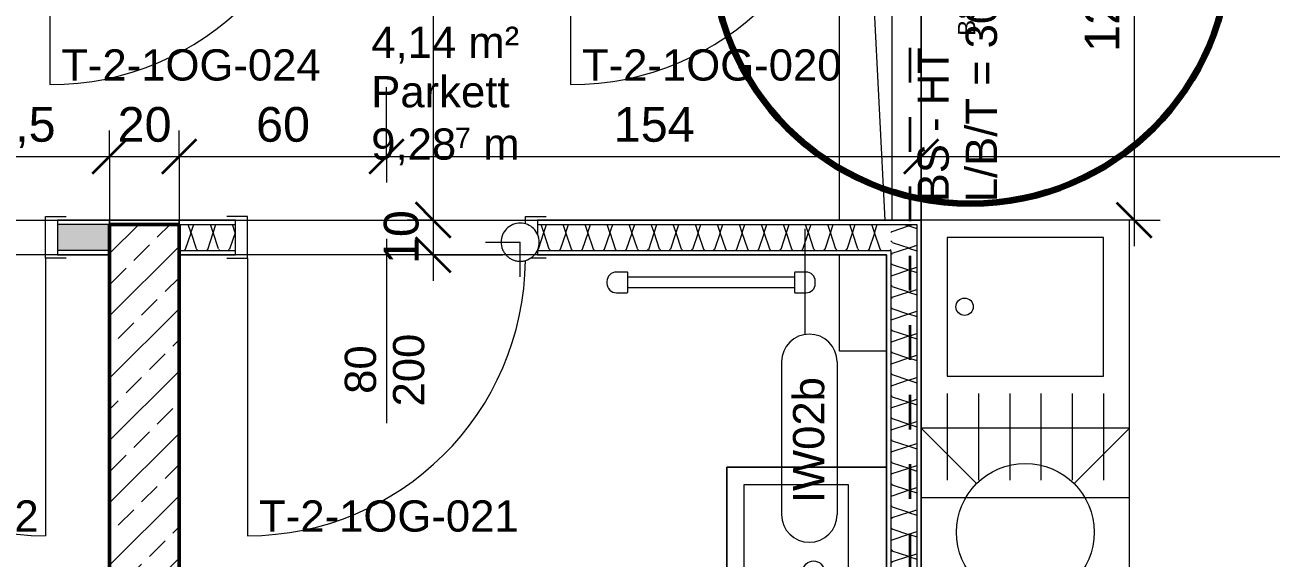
# Model space of a CAD drawing. Header units: metres. Extents: x -67.4 to -27.2, y 43.9 to 89.6.
# Drawn here: x -49.525 to -45.936, y 50.599 to 52.136 of the extents above; entities that cross this region are included whole.
import ezdxf

# ---------------------------------------------------------------- set-up
doc = ezdxf.new("R2010")
doc.units = ezdxf.units.M
for name, pattern in [('Strich Punkt', [0.015875, 0.00635, -0.004763, 0, -0.004763]), ('Strich Punkt Mittel', [0.015875, 0.00635, -0.004763, 0, -0.004763]), ('Verdeckt', [0.003, 0.002, -0.001])]:
    doc.linetypes.add(name, pattern=pattern)
for name, color, linetype, lineweight in [('A_2D', 7, 'Continuous', 13), ('A_Bemassung-50_', 4, 'Continuous', 9), ('A_Bemassung_', 4, 'Continuous', 9), ('A_Beschriftung_', 7, 'Continuous', 9), ('A_Bodenschlitz', 7, 'Continuous', 5), ('A_Decken', 8, 'Continuous', 13), ('A_Moebel', 6, 'Continuous', 13), ('A_Raeume', 7, 'Continuous', 13), ('A_Raeume_', 7, 'Continuous', 5), ('A_Raeume_Beschriftung_', 7, 'Continuous', 9), ('A_Raster_', 1, 'Continuous', 9), ('A_Sanitaer', 3, 'Continuous', 13), ('A_Tueren', 31, 'Continuous', 13), ('A_Waende', 7, 'Continuous', 13), ('M-EQPM', 50, 'Continuous', 5), ('P-PIPE', 3, 'Continuous', 5), ('P-PIPE-CNTR', 3, 'Continuous', 5), ('Text', 130, 'Continuous', 9)]:
    doc.layers.add(name, color=color, linetype=linetype, lineweight=lineweight)
doc.styles.add('Arial_10', font='arial.ttf', dxfattribs={"height": 0.05})
doc.styles.add('Arial_2', font='arial.ttf', dxfattribs={"height": 0.09})
doc.styles.add('Arial_4', font='arial.ttf', dxfattribs={"height": 0.05849})
doc.styles.add('Arial_5', font='arial.ttf', dxfattribs={"height": 0.1})
doc.dimstyles.new('WGA-Bemaßung', dxfattribs={"dimscale": 0.3048, "dimtxt": 0.102026, "dimasz": 0.328084, "dimexe": 0.246063, "dimexo": 0.0625, "dimgap": 0.04101, "dimtad": 1, "dimdec": 1, "dimlfac": 100, "dimrnd": 0.5, "dimdsep": 46, "dimtxsty": 'Arial_5', "dimblk1": 'OBLIQUE', "dimblk2": 'OBLIQUE', "dimsah": 1, "dimcen": 0.09, "dimdle": 0.246063, "dimazin": 2, "dimtfac": 1, "dimtdec": 4, "dimtix": 1, "dimtmove": 0, "dimatfit": 3, "dimfxl": 0.656168, "dimfxlon": 1, "dimtvp": 1, "dimtolj": 1, "dimtzin": 0, "dimarcsym": 2})
doc.dimstyles.new('WGA-Bemaßung_2', dxfattribs={"dimscale": 0.3048, "dimtxt": 0.102026, "dimasz": 0.328084, "dimexe": 0.246063, "dimexo": 0.0625, "dimgap": 0.04101, "dimtad": 1, "dimdec": 1, "dimlfac": 100, "dimrnd": 0.5, "dimdsep": 46, "dimtxsty": 'Arial_5', "dimblk1": 'OBLIQUE', "dimblk2": 'OBLIQUE', "dimsah": 1, "dimcen": 0.09, "dimdle": 0.246063, "dimazin": 2, "dimtfac": 1, "dimtdec": 4, "dimtix": 1, "dimtmove": 2, "dimatfit": 3, "dimfxl": 0.656168, "dimfxlon": 1, "dimtvp": 1, "dimtolj": 1, "dimtzin": 0, "dimarcsym": 2})

# ---------------------------------------------------------------- blocks, each defined once
blk = doc.blocks.new('Sani_Kueche_Zeile - Tiefe_600-6531665-263_PP_01OG_BT2')
at = {"layer": 'A_Sanitaer'}
for p, q in [((-1.2005, 0.0254), (-1.2005, -0.5746)), ((-0.8568, 0.0254), (-1.1638, 0.0254)), ((-0.5991, 0.0254), (-0.8568, 0.0254)), ((0.0009, 0.0254), (-0.5991, 0.0254)), ((0.9807, 0.0254), (0.0009, 0.0254)), ((1.7807, 0.0254), (0.9807, 0.0254)), ((1.7807, -0.5746), (1.7807, 0.0254)), ((-1.2005, -0.5746), (-0.5991, -0.5746)), ((-0.5991, -0.5746), (0.0009, -0.5746)), ((0.0009, -0.5746), (0.9807, -0.5746)), ((0.9807, -0.5746), (1.7807, -0.5746))]:
    blk.add_line(p, q, dxfattribs=at)
blk = doc.blocks.new('Sani_Waschtisch_Wandbasiert_eckig_einzel - 600 x 460-11578094-263_PP_01OG_BT2')
at = {"layer": 'A_Sanitaer', "lineweight": 5}
for p, q in [((0.4226, 0.51), (-0.1774, 0.51)), ((-0.1774, 0.51), (-0.1774, 0.05)), ((-0.1774, 0.05), (-0.1774, 0.51)), ((-0.1774, 0.51), (0.4226, 0.51)), ((0.4226, 0.05), (0.4226, 0.51)), ((0.4226, 0.51), (0.4226, 0.05)), ((-0.1274, 0.16), (-0.1274, 0.46)), ((-0.1274, 0.46), (0.3726, 0.46)), ((0.3726, 0.46), (0.3726, 0.16)), ((0.3726, 0.16), (-0.1274, 0.16))]:
    blk.add_line(p, q, dxfattribs=at)
blk.add_circle((0.1226, 0.26), 0.03, dxfattribs=at)
blk = doc.blocks.new('UZ_D1 - SL_0800x2000_Zimmertür_Stahlzarge_GK-7175508-263_PP_01OG_BT2')
at = {"layer": 'A_Tueren', "lineweight": 5}
for p, q in [((-0.4, 0.06), (-0.46, 0.06)), ((-0.4, -0.06), (-0.4, 0.06)), ((0.4, 0.06), (0.46, 0.06)), ((0.4, -0.06), (0.4, 0.06)), ((-0.46, -0.06), (-0.4, -0.06)), ((0.46, -0.06), (0.4, -0.06)), ((0.4, -0.06), (0.4, -0.86))]:
    blk.add_line(p, q, dxfattribs=at)
blk.add_arc((0.4, -0.06), 0.8, 180, 270, dxfattribs=at)
blk = doc.blocks.new('UZ_D1 - SL_0800x2000_Zimmertür_Stahlzarge_GK-V22-263_PP_01OG_BT2')
at = {"layer": 'A_Tueren', "lineweight": 5}
for p, q in [((0.4, 0.06), (0.4, 0.86)), ((-0.46, 0.06), (-0.4144, 0.06)), ((0.4, 0.06), (0.4, -0.06)), ((0.46, 0.06), (0.4, 0.06)), ((-0.4, -0.06), (-0.46, -0.06)), ((-0.4, -0.0385), (-0.4, -0.06)), ((0.4, -0.06), (0.46, -0.06))]:
    blk.add_line(p, q, dxfattribs=at)
blk.add_arc((0.4, 0.06), 0.8, 90, 179.5289, dxfattribs=at)
blk = doc.blocks.new('UZ_D1 - SL_0800x2000_Zimmertür_Stahlzarge_GK-7175609-263_PP_01OG_BT2')
at = {"layer": 'A_Tueren', "lineweight": 5}
for p, q in [((0.4, 0.06), (0.4, 0.86)), ((-0.46, 0.06), (-0.4, 0.06)), ((-0.4, 0.06), (-0.4, -0.06)), ((0.4, 0.06), (0.4, -0.06)), ((0.46, 0.06), (0.4, 0.06)), ((-0.4, -0.06), (-0.46, -0.06)), ((0.4, -0.06), (0.46, -0.06))]:
    blk.add_line(p, q, dxfattribs=at)
blk.add_arc((0.4, 0.06), 0.8, 90, 180, dxfattribs=at)
blk = doc.blocks.new('MSys_Kueche_Spuele - 80cm-5680275-263_PP_01OG_BT2')
at = {"layer": 'A_Moebel'}
for p, q in [((-1.2005, 0.0254), (-1.2005, -0.5746)), ((-1.2005, 0.0254), (-1.2005, -0.5746)), ((-0.4005, -0.5746), (-0.4005, 0.0254)), ((-0.9005, -0.0496), (-1.1505, -0.0496)), ((-0.4505, -0.0496), (-0.8505, -0.0496)), ((-0.8505, -0.0496), (-0.8505, -0.4996)), ((-0.4505, -0.4996), (-0.4505, -0.0496)), ((-0.9005, -0.1396), (-1.1505, -0.1396)), ((-0.9005, -0.2296), (-1.1505, -0.2296)), ((-0.9005, -0.3196), (-1.1505, -0.3196)), ((-0.9005, -0.4096), (-1.1505, -0.4096)), ((-0.9005, -0.4996), (-1.1505, -0.4996)), ((-0.8505, -0.4996), (-0.4505, -0.4996)), ((-1.2005, -0.5746), (-0.4005, -0.5746))]:
    blk.add_line(p, q, dxfattribs=at)
blk.add_circle((-0.6505, -0.0996), 0.025, dxfattribs=at)
blk = doc.blocks.new('MSys_Kueche_Geschirrspueler - 600-5681845-263_PP_01OG_BT2')
at = {"layer": 'A_Moebel'}
for p, q in [((-1.0409, -0.1342), (-1.2005, 0.0254)), ((-0.6005, 0.0254), (-1.2005, 0.0254)), ((-1.2005, 0.0254), (-1.2005, -0.5746)), ((-0.6005, 0.0254), (-0.7601, -0.1342)), ((-0.6005, -0.5746), (-0.6005, 0.0254)), ((-1.0409, -0.415), (-1.2005, -0.5746)), ((-0.6005, -0.5746), (-0.7601, -0.415))]:
    blk.add_line(p, q, dxfattribs=at)
blk.add_circle((-0.9005, -0.2746), 0.1985, dxfattribs=at)
blk = doc.blocks.new('Allg_BS - HKLS-10231400-263_PP_01OG_BT2')
at = {"layer": 'A_Bodenschlitz'}
for p, q in [((-1.4992, -0.1284), (-1.4992, 0.0065)), ((-1.4992, 0.0065), (-1.221, 0.0065)), ((-1.121, 0.0065), (0.4341, 0.0065)), ((0.4341, 0.0065), (0.8841, 0.0065)), ((0.8841, -0.0243), (1.5004, 0.0065)), ((0.8841, 0.0065), (1.5004, 0.0065)), ((1.5004, 0.0065), (1.5004, -0.1435)), ((0.4341, -0.0468), (0.8841, -0.0243)), ((-1.121, -0.1246), (0.0791, -0.0646)), ((0.1791, -0.0596), (0.4341, -0.0468)), ((0.0791, -0.1435), (-1.121, -0.1435)), ((0.4341, -0.1435), (0.1791, -0.1435)), ((0.8841, -0.1435), (0.4341, -0.1435)), ((1.5004, -0.1435), (0.8841, -0.1435))]:
    blk.add_line(p, q, dxfattribs=at)
blk = doc.blocks.new('HLS_Heizkörper Bad - 60x120-V100-263_PP_01OG_BT2')
at = {"layer": 'M-EQPM'}
for p, q in [((-0.242, -0.05), (-0.273, -0.05)), ((-0.24, -0.108), (-0.24, -0.052)), ((0.24, -0.065), (-0.24, -0.065)), ((0.24, -0.052), (0.24, -0.108)), ((0.273, -0.05), (0.242, -0.05)), ((-0.3, -0.077), (-0.3, -0.083)), ((-0.24, -0.095), (0.24, -0.095)), ((0.3, -0.083), (0.3, -0.077)), ((-0.273, -0.11), (-0.242, -0.11)), ((0.242, -0.11), (0.273, -0.11))]:
    blk.add_line(p, q, dxfattribs=at)
for centre, radius, start, end in [((-0.273, -0.077), 0.027, 90, 180), ((-0.242, -0.052), 0.00198, 360, 90), ((-0.242, -0.052), 0.00198, 45, 75), ((0.242, -0.052), 0.002, 90, 180), ((0.273, -0.077), 0.027, 360, 90), ((-0.273, -0.083), 0.027, 180, 270), ((0.273, -0.083), 0.027, 270, 360), ((-0.242, -0.108), 0.002, 270, 360), ((-0.242, -0.108), 0.002, 270, 360), ((0.242, -0.108), 0.00198, 180, 270), ((0.242, -0.108), 0.00198, 180, 270)]:
    blk.add_arc(centre, radius, start, end, dxfattribs=at)
blk = doc.blocks.new('BS_Tuer_PP - unten-10002439-263_PP_01OG_BT2')
at = {"layer": 'A_Beschriftung_'}
blk.add_line((0, 0.000124), (0, -0.010513), dxfattribs=at)
blk = doc.blocks.new('DIMBLOCK159-263_PP_01OG_BT2')
at = {"layer": 'A_Bemassung-50_', "lineweight": 35, "transparency": 16777216}
for p, q in [((-48.3494, 52.7738), (-48.3994, 52.8238)), ((-48.3494, 52.7738), (-48.2994, 52.7238)), ((-48.3495, 51.5737), (-48.3995, 51.6237)), ((-48.3495, 51.5737), (-48.2995, 51.5237))]:
    blk.add_line(p, q, dxfattribs=at)
at = {"layer": 'A_Bemassung-50_', "transparency": 16777216}
for p, q in [((-48.3494, 52.7738), (-48.4244, 52.7738)), ((-48.3494, 52.7738), (-48.3495, 51.5737)), ((-48.3494, 52.7738), (-48.1494, 52.7738)), ((-48.3495, 51.5737), (-48.4245, 51.5737)), ((-48.3495, 51.5737), (-48.1495, 51.5737))]:
    blk.add_line(p, q, dxfattribs=at)
at = {"layer": 'A_Bemassung-50_', "color": 0, "transparency": 16777216, "insert": (-48.4918, 52.3462), "char_height": 0.1, "width": 0.276883, "attachment_point": 1, "rotation": 90, "line_spacing_factor": 0.941778, "style": 'Arial_5'}
blk.add_mtext('120', dxfattribs=at)
blk = doc.blocks.new('_Oblique')
at = {"color": 0, "linetype": 'ByBlock', "lineweight": -2}
blk.add_line((-0.5, -0.5), (0.5, 0.5), dxfattribs=at)
blk = doc.blocks.new('DIMBLOCK160-263_PP_01OG_BT2')
at = {"layer": 'A_Bemassung-50_', "lineweight": 35, "transparency": 16777216}
for p, q in [((-48.3495, 51.5737), (-48.3995, 51.6237)), ((-48.3495, 51.5737), (-48.2995, 51.5237)), ((-48.3495, 51.4737), (-48.3995, 51.5237)), ((-48.3495, 51.4737), (-48.2995, 51.4237))]:
    blk.add_line(p, q, dxfattribs=at)
at = {"layer": 'A_Bemassung-50_', "transparency": 16777216}
for p, q in [((-48.3495, 51.5737), (-48.4245, 51.5737)), ((-48.3495, 51.5737), (-48.3495, 51.3987)), ((-48.3495, 51.5737), (-48.1495, 51.5737)), ((-48.3495, 51.4737), (-48.4245, 51.4737)), ((-48.3495, 51.4737), (-48.1495, 51.4737))]:
    blk.add_line(p, q, dxfattribs=at)
at = {"layer": 'A_Bemassung-50_', "color": 0, "transparency": 16777216, "insert": (-48.4918, 51.4468), "char_height": 0.1, "width": 0.184588, "attachment_point": 1, "rotation": 90, "line_spacing_factor": 0.941778, "style": 'Arial_5'}
blk.add_mtext('10', dxfattribs=at)
blk = doc.blocks.new('BS_Wand_Lollipop - links_unten-2026911-263_PP_01OG_BT2')
at = {"layer": 'A_Beschriftung_'}
for p, q in [((-0.00467, 0.001367), (-0.01347, 0.001367)), ((-0.003087, 0), (0.003, 0)), ((-0.00467, -0.001833), (-0.01347, -0.001833))]:
    blk.add_line(p, q, dxfattribs=at)
for centre, start, end in [((-0.01347, -0.000233), 90, 270), ((-0.00467, -0.000233), 270, 90)]:
    blk.add_arc(centre, 0.0016, start, end, dxfattribs=at)
blk = doc.blocks.new('DIMBLOCK317-263_PP_01OG_BT2')
at = {"layer": 'A_Bemassung-50_', "transparency": 16777216}
for p, q in [((-49.8665, 51.757), (-49.8665, 51.957)), ((-49.2815, 51.757), (-49.2815, 51.832)), ((-49.8665, 51.757), (-49.2815, 51.757)), ((-49.8665, 51.757), (-49.8665, 51.682)), ((-49.2815, 51.757), (-49.2815, 51.557))]:
    blk.add_line(p, q, dxfattribs=at)
at = {"layer": 'A_Bemassung-50_', "lineweight": 35, "transparency": 16777216}
for p, q in [((-49.8665, 51.757), (-49.8165, 51.807)), ((-49.2815, 51.757), (-49.2315, 51.807)), ((-49.8665, 51.757), (-49.9165, 51.707)), ((-49.2815, 51.757), (-49.3315, 51.707))]:
    blk.add_line(p, q, dxfattribs=at)
at = {"layer": 'A_Bemassung-50_', "color": 0, "transparency": 16777216, "insert": (-49.709, 51.8994), "char_height": 0.1, "width": 0.323972, "attachment_point": 1, "rotation": 359.9983, "line_spacing_factor": 0.941778, "style": 'Arial_5'}
blk.add_mtext('58,5', dxfattribs=at)
blk = doc.blocks.new('DIMBLOCK318-263_PP_01OG_BT2')
at = {"layer": 'A_Bemassung-50_', "transparency": 16777216}
for p, q in [((-49.2815, 51.757), (-49.2815, 51.832)), ((-49.0815, 51.757), (-49.0815, 51.832)), ((-49.2815, 51.757), (-49.0815, 51.757)), ((-49.2815, 51.757), (-49.2815, 51.557)), ((-49.0815, 51.757), (-49.0815, 51.557))]:
    blk.add_line(p, q, dxfattribs=at)
at = {"layer": 'A_Bemassung-50_', "lineweight": 35, "transparency": 16777216}
for p, q in [((-49.2815, 51.757), (-49.2315, 51.807)), ((-49.0815, 51.757), (-49.0315, 51.807)), ((-49.2815, 51.757), (-49.3315, 51.707)), ((-49.0815, 51.757), (-49.1315, 51.707))]:
    blk.add_line(p, q, dxfattribs=at)
at = {"layer": 'A_Bemassung-50_', "color": 0, "transparency": 16777216, "insert": (-49.2584, 51.8993), "char_height": 0.1, "width": 0.184588, "attachment_point": 1, "rotation": 359.9983, "line_spacing_factor": 0.941778, "style": 'Arial_5'}
blk.add_mtext('20', dxfattribs=at)
blk = doc.blocks.new('DIMBLOCK319-263_PP_01OG_BT2')
at = {"layer": 'A_Bemassung-50_', "transparency": 16777216}
for p, q in [((-48.484, 51.757), (-48.484, 51.957)), ((-49.0815, 51.757), (-49.0815, 51.832)), ((-49.0815, 51.757), (-48.484, 51.757)), ((-49.0815, 51.757), (-49.0815, 51.557)), ((-48.484, 51.757), (-48.484, 51.682))]:
    blk.add_line(p, q, dxfattribs=at)
at = {"layer": 'A_Bemassung-50_', "lineweight": 35, "transparency": 16777216}
for p, q in [((-49.0815, 51.757), (-49.0315, 51.807)), ((-48.484, 51.757), (-48.434, 51.807)), ((-49.0815, 51.757), (-49.1315, 51.707)), ((-48.484, 51.757), (-48.534, 51.707))]:
    blk.add_line(p, q, dxfattribs=at)
at = {"layer": 'A_Bemassung-50_', "color": 0, "transparency": 16777216, "insert": (-48.8597, 51.8993), "char_height": 0.1, "width": 0.184588, "attachment_point": 1, "rotation": 359.9983, "line_spacing_factor": 0.941778, "style": 'Arial_5'}
blk.add_mtext('60', dxfattribs=at)
blk = doc.blocks.new('DIMBLOCK320-263_PP_01OG_BT2')
at = {"layer": 'A_Bemassung-50_', "transparency": 16777216}
for p, q in [((-48.484, 51.757), (-48.484, 51.957)), ((-46.944, 51.7569), (-46.944, 51.8319)), ((-48.484, 51.757), (-46.944, 51.7569)), ((-48.484, 51.757), (-48.484, 51.682)), ((-46.944, 51.7569), (-46.944, 51.5569))]:
    blk.add_line(p, q, dxfattribs=at)
at = {"layer": 'A_Bemassung-50_', "lineweight": 35, "transparency": 16777216}
for p, q in [((-48.484, 51.757), (-48.434, 51.807)), ((-46.944, 51.7569), (-46.894, 51.8069)), ((-48.484, 51.757), (-48.534, 51.707)), ((-46.944, 51.7569), (-46.994, 51.7069))]:
    blk.add_line(p, q, dxfattribs=at)
at = {"layer": 'A_Bemassung-50_', "color": 0, "transparency": 16777216, "insert": (-47.8294, 51.8993), "char_height": 0.1, "width": 0.276883, "attachment_point": 1, "rotation": 359.9983, "line_spacing_factor": 0.941778, "style": 'Arial_5'}
blk.add_mtext('154', dxfattribs=at)
blk = doc.blocks.new('DIMBLOCK321-263_PP_01OG_BT2')
at = {"layer": 'A_Bemassung-50_', "transparency": 16777216}
for p, q in [((-40.2188, 51.7567), (-40.2188, 51.9567)), ((-46.944, 51.7569), (-46.944, 51.8319)), ((-46.944, 51.7569), (-40.1438, 51.7567)), ((-46.944, 51.7569), (-46.944, 51.5569)), ((-40.2188, 51.7567), (-40.2188, 51.6817))]:
    blk.add_line(p, q, dxfattribs=at)
at = {"layer": 'A_Bemassung-50_', "lineweight": 35, "transparency": 16777216}
for p, q in [((-46.944, 51.7569), (-46.894, 51.8069)), ((-40.2188, 51.7567), (-40.1688, 51.8067)), ((-46.944, 51.7569), (-46.994, 51.7069)), ((-40.2188, 51.7567), (-40.2688, 51.7067))]:
    blk.add_line(p, q, dxfattribs=at)
at = {"layer": 'A_Bemassung-50_', "color": 0, "transparency": 16777216, "insert": (-43.7548, 51.8992), "char_height": 0.1, "width": 0.416266, "attachment_point": 1, "rotation": 359.9983, "line_spacing_factor": 0.941778, "style": 'Arial_5'}
blk.add_mtext('672,5', dxfattribs=at)
blk = doc.blocks.new('DIMBLOCK355-263_PP_01OG_BT2')
at = {"layer": 'A_Bemassung-50_', "lineweight": 35, "transparency": 16777216}
for p, q in [((-46.3307, 52.7737), (-46.3807, 52.8237)), ((-46.3307, 52.7737), (-46.2807, 52.7237)), ((-46.3307, 51.5736), (-46.3807, 51.6236)), ((-46.3307, 51.5736), (-46.2807, 51.5236))]:
    blk.add_line(p, q, dxfattribs=at)
at = {"layer": 'A_Bemassung-50_', "transparency": 16777216}
for p, q in [((-46.3307, 52.7737), (-46.5307, 52.7737)), ((-46.3307, 52.7737), (-46.3307, 51.4986)), ((-46.3307, 52.7737), (-46.2557, 52.7737)), ((-46.3307, 51.5736), (-46.5307, 51.5736)), ((-46.3307, 51.5736), (-46.2557, 51.5736))]:
    blk.add_line(p, q, dxfattribs=at)
at = {"layer": 'A_Bemassung-50_', "color": 0, "transparency": 16777216, "insert": (-46.473, 52.0583), "char_height": 0.1, "width": 0.276883, "attachment_point": 1, "rotation": 90, "line_spacing_factor": 0.941778, "style": 'Arial_5'}
blk.add_mtext('120', dxfattribs=at)

msp = doc.modelspace()

# ---------------------------------------------------------------- hatches: boundary and pattern name
at = {"layer": 'A_Waende', "lineweight": 5}
h = msp.add_hatch(dxfattribs=at)
h.set_pattern_fill('FP_58', color=250, angle=-112.36, style=0, pattern_type=2)
h.set_pattern_definition([(224.998, (-51.63529, 51.57411), (-0.1270123, -0.2539954), [0.02245, -0.15715]), (224.998, (-51.68317, 51.46297), (-0.1270123, -0.2539954), [0.02245, -0.15715]), (224.998, (-51.698985, 51.57436), (-0.1270123, -0.2539954), [0.02245, -0.15715]), (224.998, (-51.74594, 51.46284), (-0.1270123, -0.2539954), [0.02245, -0.15715]), (251.563, (-51.65068, 51.55773), (-0.1270184, -0.5079932), [0.0502, -0.35141]), (251.563, (-51.666925, 51.51035), (-0.1270184, -0.5079932), [0.0502, -0.35141]), (251.563, (-51.714372, 51.55798), (-0.1270184, -0.5079932), [0.0502, -0.35141]), (251.563, (-51.73062, 51.5106), (-0.1270184, -0.5079932), [0.0502, -0.35141]), (314.998, (-51.65086, 51.46265), (-0.1269946, 0.2540043), [0.02245, -0.15715]), (314.998, (-51.698985, 51.57436), (-0.1269946, 0.2540043), [0.02245, -0.15715]), (314.998, (-51.71456, 51.4629), (-0.1269946, 0.2540043), [0.02245, -0.15715]), (314.998, (-51.762135, 51.5733), (-0.1269946, 0.2540043), [0.02245, -0.15715]), (288.433, (-51.666925, 51.51035), (-0.12698295, 0.5080021), [0.0502, -0.35141]), (288.433, (-51.682988, 51.558046), (-0.12698295, 0.5080021), [0.0502, -0.35141]), (288.433, (-51.73062, 51.5106), (-0.12698295, 0.5080021), [0.0502, -0.35141]), (288.433, (-51.74668, 51.558296), (-0.12698295, 0.5080021), [0.0502, -0.35141])])
h.paths.add_polyline_path([(-49.2816, 51.4862), (-49.2815, 51.4862), (-49.2816, 51.5612), (-49.4315, 51.5612), (-49.4315, 51.4862), (-49.419, 51.4862)])
h.paths.add_polyline_path([(-50.3015, 51.4862), (-50.3015, 51.5612), (-53.9889, 51.5612), (-53.9889, 51.4863), (-50.394, 51.4862)])
h = msp.add_hatch(dxfattribs=at)
h.set_pattern_fill('FP_4', color=250, style=0, pattern_type=2)
h.set_pattern_definition([(45, (0, 0), (-0.08980256, 0.08980256), []), (45, (0.0898, 0), (-0.08980256, 0.08980256), [0.0635, -0.03175])])
h.paths.add_polyline_path([(-49.2816, 48.3793), (-49.0816, 48.3938), (-49.0816, 51.5612), (-49.2815, 51.5612), (-49.2816, 48.3938)])
h = msp.add_hatch(dxfattribs=at)
h.set_pattern_fill('FP_59', color=250, angle=-112.36, style=0, pattern_type=2)
h.set_pattern_definition([(44.998, (-48.06295, 51.47354), (0.127012, 0.2539954), [0.02245, -0.15715]), (44.998, (-48.01507, 51.58468), (0.127012, 0.2539954), [0.02245, -0.15715]), (44.998, (-47.99926, 51.47329), (0.127012, 0.2539954), [0.02245, -0.15715]), (44.998, (-47.95138, 51.58443), (0.127012, 0.2539954), [0.02245, -0.15715]), (71.563, (-48.04664, 51.489538), (0.1270184, 0.5079932), [0.0502, -0.35141]), (71.563, (-48.031318, 51.5373), (0.1270184, 0.5079932), [0.0502, -0.35141]), (71.563, (-47.982945, 51.48929), (0.1270184, 0.5079932), [0.0502, -0.35141]), (71.563, (-47.967623, 51.53705), (0.1270184, 0.5079932), [0.0502, -0.35141]), (134.998, (-48.046455, 51.58462), (0.1269946, -0.254004), [0.02245, -0.15715]), (134.998, (-47.99926, 51.47329), (0.1269946, -0.254004), [0.02245, -0.15715]), (134.998, (-47.98369, 51.58475), (0.1269946, -0.254004), [0.02245, -0.15715]), (134.998, (-47.93556, 51.47304), (0.1269946, -0.254004), [0.02245, -0.15715]), (108.433, (-48.031318, 51.5373), (0.126983, -0.5080021), [0.0502, -0.35141]), (108.433, (-48.015255, 51.489603), (0.126983, -0.5080021), [0.0502, -0.35141]), (108.433, (-47.967623, 51.53705), (0.126983, -0.5080021), [0.0502, -0.35141]), (108.433, (-47.95156, 51.489354), (0.126983, -0.5080021), [0.0502, -0.35141])])
h.paths.add_polyline_path([(-47.0315, 51.4861), (-47.0315, 51.5611), (-48.049, 51.5612), (-48.049, 51.5324), (-48.0481, 51.5309), (-48.0444, 51.517), (-48.0443, 51.5027), (-48.049, 51.4862), (-47.0316, 51.4861)])
h.paths.add_polyline_path([(-48.919, 51.4862), (-48.919, 51.5612), (-49.0815, 51.5612), (-49.0815, 51.4862), (-48.9228, 51.4862)])
h = msp.add_hatch(dxfattribs=at)
h.set_pattern_fill('FP_152', color=250, angle=-112.36, style=0, pattern_type=2)
h.set_pattern_definition([(314.998, (-47.0438, 50.25523), (0.2539954, -0.1270123), [0.02245, -0.15715]), (314.998, (-46.93266, 50.20735), (0.2539954, -0.1270123), [0.02245, -0.15715]), (314.998, (-47.04405, 50.19153), (0.2539954, -0.1270123), [0.02245, -0.15715]), (314.998, (-46.93291, 50.14365), (0.2539954, -0.1270123), [0.02245, -0.15715]), (341.563, (-47.027803, 50.238915), (0.5079932, -0.1270184), [0.0502, -0.35141]), (341.563, (-46.98042, 50.22267), (0.5079932, -0.1270184), [0.0502, -0.35141]), (341.563, (-47.028053, 50.17522), (0.5079932, -0.1270184), [0.0502, -0.35141]), (341.563, (-46.98029, 50.1599), (0.5079932, -0.1270184), [0.0502, -0.35141]), (44.998, (-46.93272, 50.23873), (-0.254004, -0.1269946), [0.02245, -0.15715]), (44.998, (-47.04405, 50.19153), (-0.254004, -0.1269946), [0.02245, -0.15715]), (44.998, (-46.93297, 50.17504), (-0.254004, -0.1269946), [0.02245, -0.15715]), (44.998, (-47.0443, 50.12784), (-0.254004, -0.1269946), [0.02245, -0.15715]), (18.433, (-46.98042, 50.22267), (-0.5080021, -0.126983), [0.0502, -0.35141]), (18.433, (-47.027738, 50.20753), (-0.5080021, -0.126983), [0.0502, -0.35141]), (18.433, (-46.98029, 50.1599), (-0.5080021, -0.126983), [0.0502, -0.35141]), (18.433, (-47.027987, 50.143836), (-0.5080021, -0.126983), [0.0502, -0.35141])])
h.paths.add_polyline_path([(-46.9566, 48.9361), (-46.9566, 51.5611), (-47.0315, 51.5611), (-47.0315, 48.9361), (-47.0289, 48.9361)])

# ---------------------------------------------------------------- linework, layer by layer
at = {"layer": 'A_2D', "lineweight": 100}
msp.add_circle((-46.8019, 52.366), 0.7457, dxfattribs=at)
at = {"layer": 'A_Decken'}
msp.add_line((-48.919, 51.5737), (-48.049, 51.5737), dxfattribs=at)
at = {"layer": 'A_Raeume', "color": 8, "linetype": 'Verdeckt'}
for p, q in [((-46.944, 52.7738), (-46.944, 51.5736)), ((-46.944, 51.5736), (-46.944, 51.5236))]:
    msp.add_line(p, q, dxfattribs=at)
at = {"layer": 'A_Raeume_', "flags": 128}
for points in [[(-46.9441, 48.5484), (-41.6841, 48.9288), (-40.2188, 49.5573), (-40.2187, 52.9884), (-44.7588, 52.9886), (-44.7588, 52.9888), (-45.265, 52.9888), (-45.265, 52.9886), (-45.4181, 52.9886), (-46.8838, 52.9886), (-46.8838, 52.8238), (-46.944, 52.8238), (-46.944, 51.6766), (-46.944, 51.5236), (-46.9441, 48.9377), (-46.9441, 48.9361), (-46.9441, 48.8886)], [(-50.394, 52.7739), (-50.394, 51.5737), (-49.2831, 51.5737), (-49.2815, 51.5737), (-49.2815, 51.5737), (-49.0815, 51.5737), (-49.0815, 51.5737), (-49.0799, 51.5737), (-46.944, 51.5736), (-46.944, 52.7738), (-48.114, 52.7738)], [(-53.989, 48.0388), (-49.2816, 48.3793), (-49.2816, 48.4367), (-49.2815, 51.4737), (-50.444, 51.4737), (-53.9889, 51.4738)], [(-49.0815, 51.4737), (-49.0816, 48.494), (-48.2241, 48.5561), (-48.2241, 48.9361), (-47.0441, 48.9361), (-47.044, 51.4736), (-47.0818, 51.4736)]]:
    msp.add_lwpolyline(points, close=True, dxfattribs=at)
at = {"layer": 'A_Raster_', "linetype": 'Strich Punkt Mittel', "lineweight": 35}
msp.add_line((-46.9759, 85.8702), (-46.9771, 46.5269), dxfattribs=at)
at = {"layer": 'A_Waende'}
for p, q in [((-49.2815, 51.5737), (-49.4315, 51.5737)), ((-49.4315, 51.5737), (-49.4315, 51.5612)), ((-49.2815, 51.5612), (-49.4315, 51.5612)), ((-49.2815, 51.5612), (-49.2815, 51.5737)), ((-49.0815, 51.5737), (-49.2815, 51.5737)), ((-49.2815, 51.5737), (-49.2815, 51.5612)), ((-49.2815, 51.5612), (-49.0815, 51.5612)), ((-48.919, 51.5737), (-49.0815, 51.5737)), ((-49.0815, 51.5737), (-49.0815, 51.5612)), ((-49.0815, 51.5612), (-49.0815, 51.5737)), ((-49.0815, 51.5612), (-48.919, 51.5612)), ((-48.919, 51.5612), (-48.919, 51.5737)), ((-46.944, 51.5736), (-48.049, 51.5737)), ((-48.049, 51.5737), (-48.049, 51.5612)), ((-48.049, 51.5612), (-46.9565, 51.5611)), ((-46.9565, 51.5611), (-46.9566, 48.9361)), ((-46.9441, 48.5484), (-46.944, 51.5736)), ((-49.4315, 51.4862), (-49.4315, 51.4737)), ((-49.2815, 51.4862), (-49.4315, 51.4862)), ((-49.4315, 51.4737), (-49.2815, 51.4737)), ((-49.0815, 51.4862), (-48.919, 51.4862)), ((-49.0815, 51.4737), (-48.919, 51.4737)), ((-48.919, 51.4737), (-48.919, 51.4862)), ((-48.049, 51.4862), (-48.049, 51.4737)), ((-48.049, 51.4862), (-47.0315, 51.4861)), ((-48.049, 51.4737), (-47.044, 51.4736)), ((-47.044, 51.4736), (-47.0441, 48.9361)), ((-47.0315, 51.4861), (-47.0316, 48.9361))]:
    msp.add_line(p, q, dxfattribs=at)
at = {"layer": 'A_Waende', "color": 250, "lineweight": 5}
for p, q in [((-49.4315, 51.5612), (-49.4315, 51.4862)), ((-48.919, 51.4862), (-48.919, 51.5612)), ((-48.049, 51.5612), (-48.049, 51.5324)), ((-48.049, 51.4871), (-48.049, 51.4862))]:
    msp.add_line(p, q, dxfattribs=at)
at = {"layer": 'A_Waende', "color": 10, "lineweight": 50}
for p, q in [((-49.2815, 51.5612), (-49.2816, 48.3793)), ((-49.0815, 51.5612), (-49.2815, 51.5612)), ((-49.0816, 48.3938), (-49.0815, 51.5612))]:
    msp.add_line(p, q, dxfattribs=at)
at = {"layer": 'P-PIPE', "color": 34, "linetype": 'Strich Punkt'}
for p, q in [((-48.0457, 51.5236), (-48.0464, 51.5265)), ((-48.1531, 51.4996), (-48.1521, 51.4958))]:
    msp.add_line(p, q, dxfattribs=at)
for start_param, end_param in [(1.710423, 3.281219), (0.139626, 1.710422), (4.852014, 6.42281), (3.281218, 4.852015)]:
    msp.add_ellipse((-48.0989, 51.5097), major_axis=(0.0532, 0.0139), ratio=1, start_param=start_param, end_param=end_param, dxfattribs=at)
at = {"layer": 'P-PIPE-CNTR', "color": 34, "linetype": 'Strich Punkt'}
for p, q in [((-48.0989, 51.4097), (-48.0989, 51.6097)), ((-48.1989, 51.5097), (-47.9989, 51.5097))]:
    msp.add_line(p, q, dxfattribs=at)

# ---------------------------------------------------------------- block references
at = {"layer": 'A_2D', "rotation": 89.99827587845373}
msp.add_blockref('Allg_BS - HKLS-10231400-263_PP_01OG_BT2', (-47.1724, 52.6947), dxfattribs=at)
at = {"layer": 'A_Beschriftung_', "xscale": 49.99999999999998, "yscale": 49.99999999999998, "zscale": 49.99999999999998}
for name, p, rotation in [('BS_Wand_Lollipop - links_unten-2026911-263_PP_01OG_BT2', (-47.2778, 51.3982), 89.99999999999991), ('BS_Tuer_PP - unten-10002439-263_PP_01OG_BT2', (-48.484, 51.5137), 359.9982758785824)]:
    msp.add_blockref(name, p, dxfattribs=dict(at, rotation=rotation))
at = {"layer": 'A_Moebel'}
for name, p, rotation in [('MSys_Kueche_Spuele - 80cm-5680275-263_PP_01OG_BT2', (-46.9186, 51.9741), 89.9982758784547), ('MSys_Kueche_Geschirrspueler - 600-5681845-263_PP_01OG_BT2', (-46.3695, 49.7731), 269.9982758784549)]:
    msp.add_blockref(name, p, dxfattribs=dict(at, rotation=rotation))
at = {"layer": 'A_Sanitaer'}
for name, p, rotation in [('Sani_Kueche_Zeile - Tiefe_600-6531665-263_PP_01OG_BT2', (-46.9187, 49.7929), 89.99827587845473), ('Sani_Waschtisch_Wandbasiert_eckig_einzel - 600 x 460-11578094-263_PP_01OG_BT2', (-46.994, 50.4386), 89.99827587845391)]:
    msp.add_blockref(name, p, dxfattribs=dict(at, rotation=rotation))
at = {"layer": 'A_Tueren'}
for name, p, rotation in [('UZ_D1 - SL_0800x2000_Zimmertür_Stahlzarge_GK-7175609-263_PP_01OG_BT2', (-49.054, 52.8238), 179.998275878371), ('UZ_D1 - SL_0800x2000_Zimmertür_Stahlzarge_GK-7175609-263_PP_01OG_BT2', (-47.554, 52.8238), 179.998275878371), ('UZ_D1 - SL_0800x2000_Zimmertür_Stahlzarge_GK-7175508-263_PP_01OG_BT2', (-49.8665, 51.5237), 359.998275878371), ('UZ_D1 - SL_0800x2000_Zimmertür_Stahlzarge_GK-V22-263_PP_01OG_BT2', (-48.484, 51.5237), 179.9982758785824)]:
    msp.add_blockref(name, p, dxfattribs=dict(at, rotation=rotation))
at = {"layer": 'M-EQPM', "rotation": 359.9982758785824}
msp.add_blockref('HLS_Heizkörper Bad - 60x120-V100-263_PP_01OG_BT2', (-47.5489, 51.4738), dxfattribs=at)

# ---------------------------------------------------------------- texts
at = {"layer": 'A_Beschriftung_', "char_height": 0.09, "attachment_point": 1, "style": 'Arial_2'}
for s, insert, width, rotation in [('L/B/T = 300/15/3', (-46.8156, 51.6248), 1.110337, 90), ('T-2-1OG-024', (-49.4209, 52.0657), 0.889873, 359.9983), ('T-2-1OG-020', (-47.9209, 52.0656), 0.889873, 359.9983), ('BS - HT', (-46.9545, 51.6248), 0.529114, 90), ('200', (-48.4653, 51.0362), 0.252532, 90), ('80', (-48.6042, 51.0726), 0.168354, 90), ('IW02b', (-47.3132, 50.7575), 0.440928, 90), ('T-2-1OG-022', (-50.2334, 50.7656), 0.889873, 359.9983), ('T-2-1OG-021', (-48.8509, 50.7655), 0.889873, 359.9983)]:
    msp.add_mtext(s, dxfattribs=dict(at, insert=insert, width=width, rotation=rotation))
at = {"layer": 'A_Raeume_Beschriftung_', "attachment_point": 1}
for s, insert, char_height, width, style in [('4,14 m²', (-48.528, 52.131), 0.09, 0.505063, 'Arial_2'), ('Parkett', (-48.528, 51.9885), 0.09, 0.464979, 'Arial_2'), ('9,28', (-48.528, 51.8376), 0.09, 0.292616, 'Arial_2'), ('7', (-48.2866, 51.8394), 0.0585, 0.056118, 'Arial_4'), (' m', (-48.2403, 51.8376), 0.09, 0.164346, 'Arial_2')]:
    msp.add_mtext(s, dxfattribs=dict(at, insert=insert, char_height=char_height, width=width, style=style))
at = {"layer": 'Text', "color": 1, "insert": (-46.8385, 52.1047), "char_height": 0.05, "width": 0.605274, "attachment_point": 1, "rotation": 89.1516, "style": 'Arial_10'}
msp.add_mtext('BS erforderlich?', dxfattribs=at)

# ---------------------------------------------------------------- dimensions: what is measured, and where the dimension line sits
at = {"layer": 'A_Bemassung_'}
dim = msp.add_linear_dim(base=(-48.3495, 51.5737), p1=(-48.1494, 52.7738), p2=(-48.1495, 51.5737), angle=89.9983, dimstyle='WGA-Bemaßung_2', override={"dimpost": '<>', "dimfxl": 1.200128}, dxfattribs=at)
dim.commit()
dim.dimension.update_dxf_attribs({"geometry": 'DIMBLOCK159-263_PP_01OG_BT2', "text_midpoint": (-48.4251, 52.4846), "dimtype": 160, "text_rotation": 90})
for base, p1, p2, angle, override, picture, middle in [((-46.3307, 51.5736), (-46.5307, 52.7737), (-46.5307, 51.5736), 89.9983, {"dimpost": '<>', "dimfxl": 1.200128}, 'DIMBLOCK355-263_PP_01OG_BT2', (-46.3943, 52.1737)), ((-49.2815, 51.757), (-49.8665, 51.957), (-49.2815, 51.557), 359.9983, {"dimpost": '<>', "dimfxl": 0.708678}, 'DIMBLOCK317-263_PP_01OG_BT2', (-49.574, 51.8206)), ((-48.4839985, 51.7569934), (-49.0815046, 51.5570113), (-48.4839925, 51.9569934), 359.9982759, {"dimpost": '<>', "dimfxl": 0.719031}, 'DIMBLOCK319-263_PP_01OG_BT2', (-48.7827466, 51.8205597)), ((-46.944, 51.7569), (-48.484, 51.957), (-46.944, 51.5569), 359.9983, {"dimpost": '<>', "dimfxl": 1.5911}, 'DIMBLOCK320-263_PP_01OG_BT2', (-47.714, 51.8205)), ((-40.2188, 51.7567), (-46.944, 51.5569), (-40.2188, 51.9567), 359.9983, {"dimpost": '<>', "dimfxl": 6.737127}, 'DIMBLOCK321-263_PP_01OG_BT2', (-43.5814, 51.8204)), ((-49.0815, 51.757), (-49.2815, 51.557), (-49.0815, 51.557), 359.9983, {"dimpost": '<>', "dimfxl": 0.2}, 'DIMBLOCK318-263_PP_01OG_BT2', (-49.1815, 51.8206)), ((-48.3495, 51.4737), (-48.1495, 51.5737), (-48.1495, 51.4737), 89.9983, {"dimpost": '<>', "dimfxl": 0.1}, 'DIMBLOCK160-263_PP_01OG_BT2', (-48.413, 51.5237))]:
    dim = msp.add_linear_dim(base=base, p1=p1, p2=p2, angle=angle, dimstyle='WGA-Bemaßung', override=override, dxfattribs=at)
    dim.commit()
    dim.dimension.update_dxf_attribs({"geometry": picture, "text_midpoint": middle})

doc.saveas('drawing.dxf')
